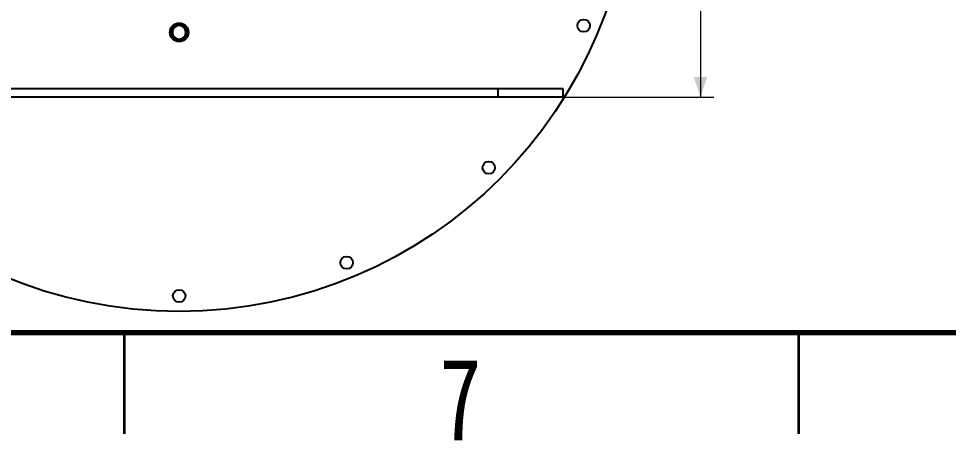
# Paper-space layout 'Sheet12' of a CAD drawing. Header units: millimetres. Extents: x 2 to 418, y -7 to 305.
# Drawn here: x 52.2 to 121.1, y 2 to 33.3 of the extents above; entities that cross this region are included whole.
import ezdxf

# ---------------------------------------------------------------- set-up
doc = ezdxf.new("R2010")
doc.units = ezdxf.units.MM
doc.styles.add('SLDTEXTSTYLE0', font='TXT', dxfattribs={"width": 0.75})
doc.dimstyles.new('SLDDIMSTYLE9', dxfattribs={"dimtxt": 2.116667, "dimasz": 1.5, "dimexe": 0, "dimexo": 0.0625, "dimgap": 0.529167, "dimtad": 1, "dimdec": 1, "dimlfac": 13, "dimrnd": 1e-09, "dimzin": 4, "dimdsep": 46, "dimtxsty": 'SLDTEXTSTYLE0', "dimsah": 1, "dimcen": 0.09, "dimadec": 0, "dimazin": 1, "dimtfac": 1, "dimtdec": 0, "dimtofl": 0, "dimtmove": 0, "dimatfit": 3, "dimfxl": 1, "dimfrac": 2, "dimtolj": 1, "dimtzin": 12, "dimarcsym": 0})

# ---------------------------------------------------------------- blocks, each defined once
blk = doc.blocks.new('_D_211')
at = {"color": 7, "linetype": 'Continuous', "lineweight": 18}
for p, q in [((93.55, 62.918), (103.73, 62.918)), ((102.73, 62.918), (102.73, 27.457)), ((88.743, 27.457), (103.73, 27.457))]:
    blk.add_line(p, q, dxfattribs=at)
for points in [[(102.73, 62.918), (102.23, 61.418), (103.23, 61.418)], [(102.73, 27.457), (103.23, 28.957), (102.23, 28.957)]]:
    blk.add_solid(points, dxfattribs=at)
at = {"color": 7, "linetype": 'Continuous', "lineweight": 18, "insert": (100.002, 39.971), "char_height": 2.1167, "attachment_point": 1, "rotation": 90, "style": 'SLDTEXTSTYLE0'}
blk.add_mtext('461.0', dxfattribs=at)

psp = doc.layouts.new('Sheet12')

# ---------------------------------------------------------------- linework, layer by layer
at = {"color": 7, "linetype": 'Continuous', "lineweight": 25}
for p, q in [((63.5234, 32.4139), (63.5981, 32.1351)), ((64.4893, 32.6727), (64.2105, 32.7474)), ((63.6728, 31.8562), (63.9517, 31.7815)), ((64.6388, 32.115), (64.564, 32.3939)), ((87.7427, 28.0722), (40.435, 28.0722)), ((87.7427, 27.4568), (87.7427, 28.0722)), ((92.5504, 28.0722), (87.7427, 28.0722)), ((92.5504, 27.4568), (92.5504, 28.0722)), ((87.7427, 27.4568), (40.435, 27.4568)), ((92.5504, 27.4568), (87.7427, 27.4568))]:
    psp.add_line(p, q, dxfattribs=at)
at = {"color": 7, "linetype": 'Continuous', "lineweight": 70}
psp.add_line((410, 10), (10, 10), dxfattribs=at)
at = {"color": 7, "linetype": 'Continuous', "lineweight": 35}
for p, q in [((60, 10), (60, 2.5)), ((110, 10), (110, 2.5))]:
    psp.add_line(p, q, dxfattribs=at)
at = {"color": 7, "linetype": 'Continuous', "lineweight": 25}
for centre, radius in [((64.081, 45.1875), 33.6154), ((94.0716, 32.765), 0.4615), ((64.0811, 32.2645), 0.6923), ((64.0811, 32.2645), 0.6619), ((87.0348, 22.2337), 0.4615), ((76.5035, 15.197), 0.4615), ((64.081, 12.726), 0.4615)]:
    psp.add_circle(centre, radius, dxfattribs=at)
for start, end in [(135, 195), (75, 135), (15, 75), (195, 255), (255, 315), (315, 15)]:
    psp.add_arc((64.0811, 32.2645), 0.5, start, end, dxfattribs=at)
for points, knots in [([(63.4932, 32.422), (63.5112, 32.4397), (63.6017, 32.5285), (63.7478, 32.6733), (63.8714, 32.7992), (63.9236, 32.8523)], [0, 0, 0, 0, 0.1257521, 0.6310579, 1, 1, 1, 1]), ([(63.5234, 32.4139), (63.523, 32.414), (63.5221, 32.4143), (63.5155, 32.416), (63.5059, 32.4186), (63.4977, 32.4208), (63.4933, 32.422), (63.4932, 32.422)], [0, 0, 0, 0, 0.2361399, 0.4713108, 0.7323209, 0.9932871, 1, 1, 1, 1]), ([(63.6507, 31.8341), (63.6444, 31.8586), (63.6128, 31.9813), (63.5604, 32.1803), (63.5131, 32.3502), (63.4932, 32.422)], [0, 0, 0, 0, 0.1257521, 0.6310579, 1, 1, 1, 1]), ([(63.7275, 32.618), (63.7108, 32.6013), (63.6418, 32.5322), (63.5744, 32.4649), (63.5234, 32.4139)], [0, 0, 0, 0, 0.2418514, 1, 1, 1, 1]), ([(63.9317, 32.8221), (63.9168, 32.8073), (63.8503, 32.7408), (63.7812, 32.6717), (63.7275, 32.618)], [0, 0, 0, 0, 0.2237133, 1, 1, 1, 1]), ([(63.9236, 32.8523), (63.9479, 32.8456), (64.07, 32.8116), (64.2685, 32.7575), (64.4393, 32.7134), (64.5114, 32.6948)], [0, 0, 0, 0, 0.1257521, 0.6310579, 1, 1, 1, 1]), ([(63.9317, 32.8221), (63.9315, 32.8226), (63.9313, 32.8235), (63.9295, 32.8301), (63.927, 32.8396), (63.9248, 32.8479), (63.9236, 32.8522), (63.9236, 32.8523)], [0, 0, 0, 0, 0.2361399, 0.4713108, 0.7323209, 0.9932871, 1, 1, 1, 1]), ([(64.2105, 32.7474), (64.2039, 32.7492), (64.1097, 32.7744), (64.0175, 32.7992), (63.9317, 32.8221)], [0, 0, 0, 0, 0.0702148, 1, 1, 1, 1]), ([(64.5114, 32.6948), (64.5114, 32.6947), (64.5082, 32.6915), (64.5021, 32.6855), (64.4952, 32.6785), (64.4903, 32.6737), (64.4897, 32.673), (64.4893, 32.6727)], [0, 0, 0, 0, 0.00671288, 0.26767911, 0.52868921, 0.76386005, 1, 1, 1, 1]), ([(64.564, 32.3939), (64.5623, 32.4005), (64.537, 32.4946), (64.5123, 32.5869), (64.4893, 32.6727)], [0, 0, 0, 0, 0.0702148, 1, 1, 1, 1]), ([(64.5114, 32.6948), (64.5177, 32.6704), (64.5494, 32.5477), (64.6018, 32.3487), (64.649, 32.1787), (64.669, 32.1069)], [0, 0, 0, 0, 0.1257521, 0.6310579, 1, 1, 1, 1]), ([(63.5981, 32.1351), (63.5999, 32.1284), (63.6251, 32.0343), (63.6498, 31.942), (63.6728, 31.8562)], [0, 0, 0, 0, 0.07021477, 1, 1, 1, 1]), ([(63.6728, 31.8562), (63.6725, 31.8559), (63.6719, 31.8552), (63.667, 31.8504), (63.66, 31.8434), (63.654, 31.8374), (63.6508, 31.8342), (63.6507, 31.8341)], [0, 0, 0, 0, 0.23613995, 0.47131079, 0.73232089, 0.99328712, 1, 1, 1, 1]), ([(64.2386, 31.6766), (64.2143, 31.6834), (64.0922, 31.7173), (63.8936, 31.7714), (63.7228, 31.8155), (63.6507, 31.8341)], [0, 0, 0, 0, 0.1257521, 0.6310579, 1, 1, 1, 1]), ([(63.9517, 31.7815), (63.9583, 31.7797), (64.0524, 31.7545), (64.1447, 31.7298), (64.2305, 31.7068)], [0, 0, 0, 0, 0.0702148, 1, 1, 1, 1]), ([(64.2305, 31.7068), (64.2815, 31.7578), (64.3489, 31.8251), (64.4179, 31.8942), (64.4346, 31.9109)], [0, 0, 0, 0, 0.7581486, 1, 1, 1, 1]), ([(64.669, 32.1069), (64.6509, 32.0893), (64.5605, 32.0005), (64.4144, 31.8556), (64.2908, 31.7297), (64.2386, 31.6766)], [0, 0, 0, 0, 0.1257521, 0.6310579, 1, 1, 1, 1]), ([(64.4346, 31.9109), (64.4883, 31.9646), (64.5574, 32.0337), (64.6239, 32.1002), (64.6388, 32.115)], [0, 0, 0, 0, 0.7762867, 1, 1, 1, 1]), ([(64.669, 32.1069), (64.6688, 32.107), (64.6645, 32.1081), (64.6563, 32.1103), (64.6467, 32.1129), (64.6401, 32.1147), (64.6392, 32.1149), (64.6388, 32.115)], [0, 0, 0, 0, 0.0067129, 0.2676791, 0.5286892, 0.7638601, 1, 1, 1, 1]), ([(64.2386, 31.6766), (64.2386, 31.6767), (64.2374, 31.6811), (64.2352, 31.6893), (64.2326, 31.6988), (64.2309, 31.7054), (64.2306, 31.7063), (64.2305, 31.7068)], [0, 0, 0, 0, 0.0067129, 0.2676791, 0.5286892, 0.7638601, 1, 1, 1, 1])]:
    psp.add_open_spline(points, degree=3, knots=knots, dxfattribs=at)

# ---------------------------------------------------------------- texts
at = {"color": 7, "linetype": 'Continuous', "lineweight": 0, "insert": (84.9386, 8.1137), "char_height": 6.096, "attachment_point": 2, "style": 'SLDTEXTSTYLE0'}
psp.add_mtext('7', dxfattribs=at)

# ---------------------------------------------------------------- dimensions: what is measured, and where the dimension line sits
at = {"color": 7, "linetype": 'Continuous', "lineweight": 18}
dim = psp.add_linear_dim(base=(102.73, 27.4568), p1=(92.5504, 62.9183), p2=(87.7427, 27.4568), angle=90, dimstyle='SLDDIMSTYLE9', dxfattribs=at)
dim.commit()
dim.dimension.update_dxf_attribs({"geometry": '_D_211', "text_midpoint": (102.73, 43.4893), "dimtype": 160})

doc.saveas('drawing.dxf')
